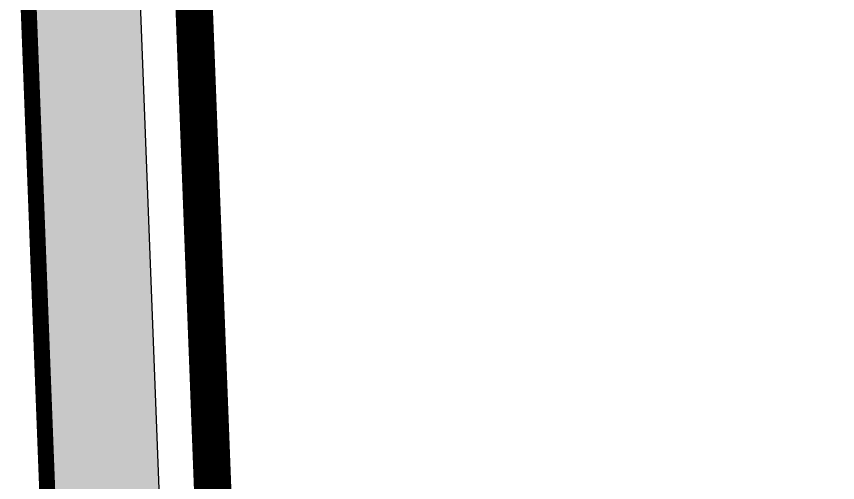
# Model space of a CAD drawing. Extents: x 60102 to 11003895, y 103457 to 3214550.
# Drawn here: x 10410320 to 10425693, y 2864669 to 2873398 of the extents above; entities that cross this region are included whole.
import ezdxf

# ---------------------------------------------------------------- set-up
doc = ezdxf.new("R2010")
doc.units = 0
doc.header["$LTSCALE"] = 10
doc.linetypes.add('DASH', pattern=[0.35, 0.25, -0.1])
for name, color, linetype in [('0-新建道路', 4, 'CONTINUOUS'), ('0-绿化', 3, 'CONTINUOUS'), ('0-绿化线', 86, 'CONTINUOUS'), ('0-规划建筑', 6, 'CONTINUOUS')]:
    doc.layers.add(name, color=color, linetype=linetype)

msp = doc.modelspace()

# ---------------------------------------------------------------- hatches: boundary and pattern name
at = {"layer": '0-绿化'}
h = msp.add_hatch(dxfattribs=at)
h.set_pattern_fill('CROSS', color=0, scale=999.999997, angle=2.2, style=0)
h.set_pattern_definition([(2.2, (-47029110, -103389911.3), (1525.389227, 1647.270533), [793.749997, -2381.24999]), (92.2, (-47028698.2, -103390292.6), (-1647.270522, 1525.38924), [793.750003, -2381.25001])])
h.paths.add_polyline_path([(10417621.455, 2744058.482), (10412362.325, 2880957.502), (10456329.893, 2882646.565), (10461589.023, 2745747.545)], flags=16)
edge = h.paths.add_edge_path()
edge.add_arc((10422469.889, 2875851.716), 12000, 92.2000002, 182.2000002)
edge.add_line((10410478.734, 2875391.063), (10415584.695, 2742479.131))
edge.add_arc((10427575.85, 2742939.785), 12000, 182.1999998, 272.1999998)
edge.add_line((10428036.504, 2730948.63), (10452114.686, 2731873.62))
edge.add_arc((10451650.464, 2743957.674), 12092.967, 272.2000002, 9.3112743)
edge.add_line((10463584.093, 2745914.292), (10458539.169, 2877237.358))
edge.add_arc((10446548.014, 2876776.705), 12000, 2.1999998, 92.1999998)
edge.add_line((10446087.361, 2888767.86), (10422009.235, 2887842.871))

# ---------------------------------------------------------------- linework, layer by layer
at = {"layer": '0-新建道路', "color": 0, "linetype": 'DASH', "ltscale": 30}
msp.add_lwpolyline([(10422009.235, 2887842.871, 300, 300, 0.414213562), (10410478.734, 2875391.063, 300, 300, 0), (10415584.695, 2742479.131, 0, 0, 0)], format="xyseb", dxfattribs=at)
at = {"layer": '0-绿化线', "color": 0}
msp.add_lwpolyline([(10422009.235, 2887842.871, 0.414213562), (10410478.734, 2875391.063), (10415584.695, 2742479.131, 0.414213562), (10428036.504, 2730948.63), (10452114.686, 2731873.62, 0.45105133), (10463584.093, 2745914.292), (10458539.169, 2877237.358, 0.414213562), (10446087.361, 2888767.86)], format="xyb", close=True, dxfattribs=at)
msp.add_lwpolyline([(10417621.455, 2744058.482), (10412362.325, 2880957.502), (10456329.893, 2882646.565), (10461589.023, 2745747.545)], close=True, dxfattribs=at)
at = {"layer": '0-规划建筑', "color": 0, "linetype": 'DASH', "ltscale": 30, "const_width": 700}
msp.add_lwpolyline([(10418582.33, 2745096.133), (10413399.976, 2879996.627), (10455369.018, 2881608.915), (10460551.372, 2746708.421)], close=True, dxfattribs=at)

doc.saveas('drawing.dxf')
